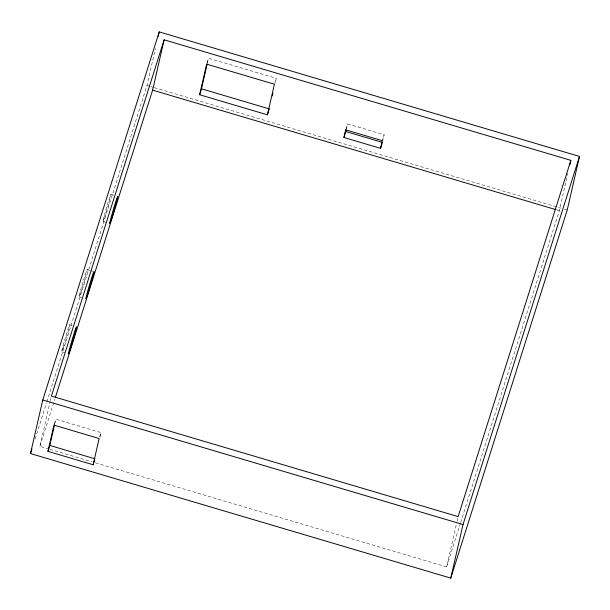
<?xml version="1.0" encoding="UTF-8"?>
<svg xmlns="http://www.w3.org/2000/svg" width="610" height="610" viewBox="0 0 610 610"><rect width="100%" height="100%" fill="white"/><g stroke="black" fill="none" stroke-linecap="round" stroke-linejoin="round"><path stroke-width="0.46" stroke-dasharray="3.05 2.29" d="M49.014 449.059L39.894 446.352L50.15 401.555M50.363 400.64L51.408 396.065M54.786 423.721L55.823 419.2L101.008 432.589L99.971 437.118M46.856 401.876L146.972 85.461L155.436 48.518M207.446 62.845L208.506 58.209L276.292 78.301L275.232 82.937M346.388 129L347.555 123.899L384.155 134.741L382.79 140.696M95.518 462.845L446.619 566.896L456.882 522.091M457.088 521.176L458.133 516.609M460.672 522.48L559.339 210.648L567.925 173.164M35.09 439.047L46.566 402.783M39.894 446.352L54.808 399.222M54.214 424.278L55.823 419.2M206.904 63.287L208.506 58.209M99.674 436.829L101.008 432.589M274.683 83.379L276.292 78.301M345.672 129.831L347.555 123.899M382.279 140.681L384.155 134.741M446.619 566.896L460.382 523.388M146.972 85.461L149.717 86.277M150.632 86.544L153.369 87.36M154.284 87.626L560.834 208.117M564.494 209.2L567.231 210.008M556.61 209.84L559.339 210.648M110.967 194.376L113.506 195.124M102.953 221.499L108.039 223.008M87.177 269.589L89.716 270.344M90.562 270.596L93.109 271.351M79.163 296.719L81.709 297.474M69.715 324.749L72.254 325.504M61.701 351.878L66.787 353.381M49.921 449.326L91.874 461.762M63.287 347.723A14.144 0.48 -73.5 0 0 69.731 325.145A14.144 0.48 -73.5 0 0 64.119 342.073A14.144 0.48 -73.5 0 0 63.287 347.723M80.749 292.564A14.144 0.48 -73.5 0 0 87.184 269.986A14.144 0.48 -73.5 0 0 81.572 286.913A14.144 0.48 -73.5 0 0 80.749 292.564M104.539 217.343A14.144 0.48 -73.5 0 0 110.974 194.773A14.144 0.48 -73.5 0 0 105.362 211.693A14.144 0.48 -73.5 0 0 104.539 217.343"/><path stroke-width="0.91" d="M30.5 453.558L42.769 399.992L159.24 31.895L579.5 156.442L567.231 210.008L450.759 578.105L30.5 453.558L31.933 449.021M47.938 451.362L53.947 425.124L99.133 438.521L93.124 464.751L47.938 451.362L49.814 445.437L54.58 424.629M158.188 36.508L159.24 31.895M55.38 397.407L152.614 90.112L164.136 39.825L570.861 160.361L569.816 164.936M199.623 94.748L206.637 64.134L274.416 84.226L267.409 114.832L199.623 94.748L201.498 88.824L207.232 63.775M272.258 95.922L272.891 93.139M343.926 137.486L345.672 129.831L382.279 140.681L380.526 148.337L343.926 137.486L346.19 129.846M450.759 578.105L463.028 524.539L579.5 156.442M164.136 39.825L51.408 396.065L458.133 516.609L570.861 160.361M93.124 464.751L94.733 459.673M267.409 114.832L269.284 108.908L201.498 88.824M380.526 148.337L382.135 143.243M345.801 131.547L382.401 142.397M152.614 90.112L555.695 209.573M42.769 399.992L463.028 524.539M49.814 445.437L95 458.827M70.066 349.728A14.144 0.48 -73.5 0 0 76.509 327.158A14.144 0.48 -73.5 0 0 70.897 344.078A14.144 0.48 -73.5 0 0 70.066 349.728M87.527 294.569A14.144 0.48 -73.5 0 0 93.963 271.999A14.144 0.48 -73.5 0 0 88.351 288.919A14.144 0.48 -73.5 0 0 87.527 294.569M111.31 219.356A14.144 0.48 -73.5 0 0 117.753 196.778A14.144 0.48 -73.5 0 0 112.141 213.706A14.144 0.48 -73.5 0 0 111.31 219.356"/></g></svg>
